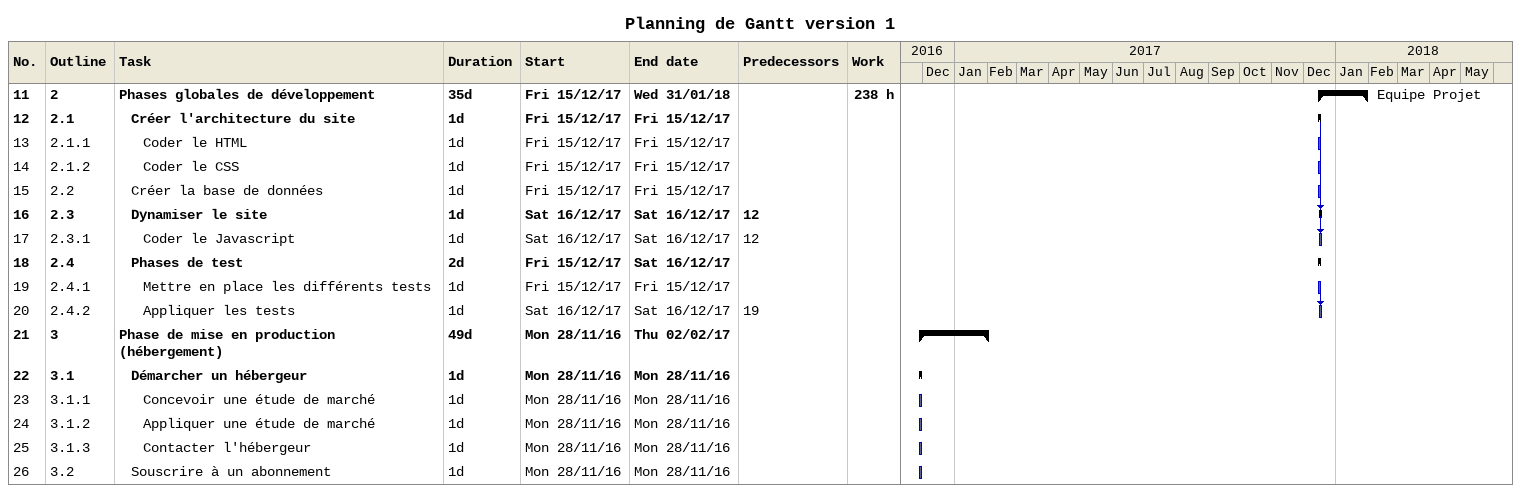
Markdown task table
Planning de Gantt version 1

| ID | WBS | Task | Duration | Start | Finish | Predecessors | Resources | Work (h) |
|---|---|---|---|---|---|---|---|---|
| 11 | 2 | **Phases globales de développement** | 35d | 2017-12-15 | 2018-01-31 |  | Equipe Projet | 238 |
| 12 | 2.1 | **Créer l'architecture du site** | 1d | 2017-12-15 | 2017-12-15 |  |  |  |
| 13 | 2.1.1 | Coder le HTML | 1d | 2017-12-15 | 2017-12-15 |  |  |  |
| 14 | 2.1.2 | Coder le CSS | 1d | 2017-12-15 | 2017-12-15 |  |  |  |
| 15 | 2.2 | Créer la base de données | 1d | 2017-12-15 | 2017-12-15 |  |  |  |
| 16 | 2.3 | **Dynamiser le site** | 1d | 2017-12-16 | 2017-12-16 | 12 |  |  |
| 17 | 2.3.1 | Coder le Javascript | 1d | 2017-12-16 | 2017-12-16 | 12 |  |  |
| 18 | 2.4 | **Phases de test** | 2d | 2017-12-15 | 2017-12-16 |  |  |  |
| 19 | 2.4.1 | Mettre en place les différents tests | 1d | 2017-12-15 | 2017-12-15 |  |  |  |
| 20 | 2.4.2 | Appliquer les tests | 1d | 2017-12-16 | 2017-12-16 | 19 |  |  |
| 21 | 3 | **Phase de mise en production (hébergement)** | 49d | 2016-11-28 | 2017-02-02 |  |  |  |
| 22 | 3.1 | **Démarcher un hébergeur** | 1d | 2016-11-28 | 2016-11-28 |  |  |  |
| 23 | 3.1.1 | Concevoir une étude de marché | 1d | 2016-11-28 | 2016-11-28 |  |  |  |
| 24 | 3.1.2 | Appliquer une étude de marché | 1d | 2016-11-28 | 2016-11-28 |  |  |  |
| 25 | 3.1.3 | Contacter l'hébergeur | 1d | 2016-11-28 | 2016-11-28 |  |  |  |
| 26 | 3.2 | Souscrire à un abonnement | 1d | 2016-11-28 | 2016-11-28 |  |  |  |
